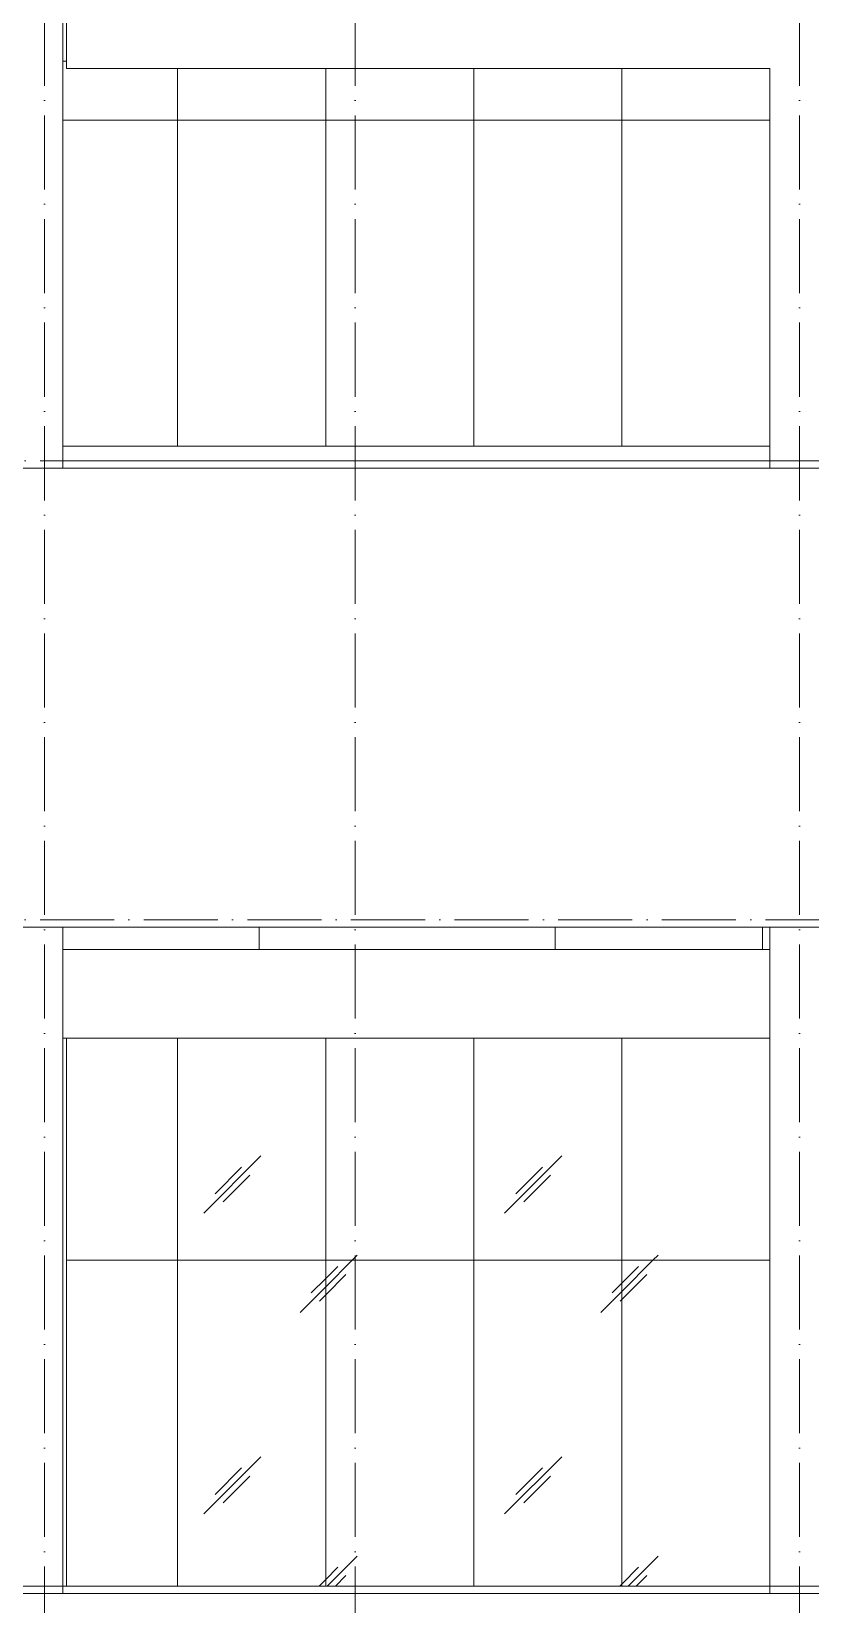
# Model space of a CAD drawing. Header units: millimetres. Extents: x -8482 to 130249, y -7482 to 93550.
# Drawn here: x 6262 to 11525, y 10875 to 21500 of the extents above; entities that cross this region are included whole.
import ezdxf

# ---------------------------------------------------------------- set-up
doc = ezdxf.new("R2010")
doc.units = ezdxf.units.MM
doc.linetypes.add('Grid Line', pattern=[14, 10, -2, 0, -2])
for name, color, linetype, lineweight in [('KINH', 152, 'Continuous', 5), ('NET CAT', 3, 'Continuous', 5), ('NET CATConcrete', 3, 'Continuous', 5), ('NET-THAY', 2, 'Continuous', 9), ('TRUC', 225, 'Continuous', 5)]:
    doc.layers.add(name, color=color, linetype=linetype, lineweight=lineweight)
pattern_1 = [(45, (19748.1, 1401.6), (0, 2032), [253.6, -2620.09]), (45, (19693, 1456.7), (0, 2032), [253.6, -2620.09]), (45, (19617, 1325.7), (0, 2032), [546.2, -2327.48]), (45, (18366.3, 2763), (0, 2032), [253.6, -2620.09]), (45, (18311.2, 2818.2), (0, 2032), [253.6, -2620.09]), (45, (18235.3, 2687.1), (0, 2032), [546.2, -2327.48])]

# ---------------------------------------------------------------- blocks, each defined once
blk = doc.blocks.new('System Panel - Glazed-V166-MẶT ĐỨNG TRỤC A-Q')
at = {"layer": 'KINH'}
h = blk.add_hatch(dxfattribs=at)
h.set_pattern_fill('FP_6', color=256, style=0, pattern_type=2)
h.set_pattern_definition(pattern_1)
h.paths.add_polyline_path([(11109, 11000), (11250, 11000), (11250, 13200), (10250, 13200), (10250, 11000)], flags=0)
at = {"layer": 'KINH', "color": 10}
for p, q in [((11250, 13200), (10250, 13200)), ((10250, 13200), (10250, 11000))]:
    blk.add_line(p, q, dxfattribs=at)
blk = doc.blocks.new('System Panel - Glazed-V167-MẶT ĐỨNG TRỤC A-Q')
at = {"layer": 'KINH'}
h = blk.add_hatch(dxfattribs=at)
h.set_pattern_fill('FP_6', color=256, style=0, pattern_type=2)
h.set_pattern_definition(pattern_1)
h.paths.add_polyline_path([(10250, 11000), (10250, 13200), (9250, 13200), (9250, 11000)], flags=0)
at = {"layer": 'KINH', "color": 10}
for p, q in [((10250, 13200), (9250, 13200)), ((9250, 13200), (9250, 11000)), ((10250, 11000), (10250, 13200))]:
    blk.add_line(p, q, dxfattribs=at)
blk = doc.blocks.new('System Panel - Glazed-V168-MẶT ĐỨNG TRỤC A-Q')
at = {"layer": 'KINH'}
h = blk.add_hatch(dxfattribs=at)
h.set_pattern_fill('FP_6', color=256, style=0, pattern_type=2)
h.set_pattern_definition(pattern_1)
h.paths.add_polyline_path([(9250, 11000), (9250, 13200), (8250, 13200), (8250, 11000)], flags=0)
at = {"layer": 'KINH', "color": 10}
for p, q in [((9250, 13200), (8250, 13200)), ((8250, 13200), (8250, 11000)), ((9250, 11000), (9250, 13200))]:
    blk.add_line(p, q, dxfattribs=at)
blk = doc.blocks.new('System Panel - Glazed-V169-MẶT ĐỨNG TRỤC A-Q')
at = {"layer": 'KINH'}
h = blk.add_hatch(dxfattribs=at)
h.set_pattern_fill('FP_6', color=256, style=0, pattern_type=2)
h.set_pattern_definition(pattern_1)
h.paths.add_polyline_path([(8250, 11000), (8250, 13200), (7250, 13200), (7250, 11000)], flags=0)
at = {"layer": 'KINH', "color": 10}
for p, q in [((8250, 13200), (7250, 13200)), ((7250, 13200), (7250, 11000)), ((8250, 11000), (8250, 13200))]:
    blk.add_line(p, q, dxfattribs=at)
blk = doc.blocks.new('System Panel - Glazed-562346-MẶT ĐỨNG TRỤC A-Q')
at = {"layer": 'KINH', "color": 10}
for p, q in [((7250, 13200), (6500, 13200)), ((6500, 13200), (6500, 11000)), ((7250, 11000), (7250, 13200))]:
    blk.add_line(p, q, dxfattribs=at)
blk = doc.blocks.new('System Panel - Glazed-V180-MẶT ĐỨNG TRỤC A-Q')
at = {"layer": 'KINH'}
h = blk.add_hatch(dxfattribs=at)
h.set_pattern_fill('FP_6', color=256, style=0, pattern_type=2)
h.set_pattern_definition(pattern_1)
h.paths.add_polyline_path([(11109, 13200), (11250, 13200), (11250, 14700), (10250, 14700), (10250, 13200)], flags=0)
at = {"layer": 'KINH', "color": 10}
for p, q in [((10250, 14700), (10250, 13200)), ((10250, 13200), (11250, 13200))]:
    blk.add_line(p, q, dxfattribs=at)
blk = doc.blocks.new('System Panel - Glazed-V181-MẶT ĐỨNG TRỤC A-Q')
at = {"layer": 'KINH'}
h = blk.add_hatch(dxfattribs=at)
h.set_pattern_fill('FP_6', color=256, style=0, pattern_type=2)
h.set_pattern_definition(pattern_1)
h.paths.add_polyline_path([(10250, 13200), (10250, 14700), (9250, 14700), (9250, 13200)], flags=0)
at = {"layer": 'KINH', "color": 10}
for p, q in [((9250, 14700), (9250, 13200)), ((10250, 13200), (10250, 14700)), ((9250, 13200), (10250, 13200))]:
    blk.add_line(p, q, dxfattribs=at)
blk = doc.blocks.new('System Panel - Glazed-V182-MẶT ĐỨNG TRỤC A-Q')
at = {"layer": 'KINH'}
h = blk.add_hatch(dxfattribs=at)
h.set_pattern_fill('FP_6', color=256, style=0, pattern_type=2)
h.set_pattern_definition(pattern_1)
h.paths.add_polyline_path([(9250, 13200), (9250, 14700), (8250, 14700), (8250, 13200)], flags=0)
at = {"layer": 'KINH', "color": 10}
for p, q in [((8250, 14700), (8250, 13200)), ((9250, 13200), (9250, 14700)), ((8250, 13200), (9250, 13200))]:
    blk.add_line(p, q, dxfattribs=at)
blk = doc.blocks.new('System Panel - Glazed-V183-MẶT ĐỨNG TRỤC A-Q')
at = {"layer": 'KINH'}
h = blk.add_hatch(dxfattribs=at)
h.set_pattern_fill('FP_6', color=256, style=0, pattern_type=2)
h.set_pattern_definition(pattern_1)
h.paths.add_polyline_path([(8250, 13200), (8250, 14700), (7250, 14700), (7250, 13200)], flags=0)
at = {"layer": 'KINH', "color": 10}
for p, q in [((7250, 14700), (7250, 13200)), ((8250, 13200), (8250, 14700)), ((7250, 13200), (8250, 13200))]:
    blk.add_line(p, q, dxfattribs=at)
blk = doc.blocks.new('System Panel - Glazed-610732-MẶT ĐỨNG TRỤC A-Q')
at = {"layer": 'KINH', "color": 10}
for p, q in [((6500, 14700), (6500, 13200)), ((7250, 13200), (7250, 14700)), ((6500, 13200), (7250, 13200))]:
    blk.add_line(p, q, dxfattribs=at)
blk = doc.blocks.new('ALC1807-ASCENT PLAZA-TANG 1_2_rvt-1-MẶT ĐỨNG TRỤC A-Q')
at = {"color": 90, "lineweight": 15}
for p, q in [((14823, 18550), (0, 18550)), ((0, 15450), (14823, 15450))]:
    blk.add_line(p, q, dxfattribs=at)
at = {"layer": 'NET-THAY', "color": 7}
for p, q in [((0, 11000), (14824, 11000)), ((14824, 10950), (0, 10950))]:
    blk.add_line(p, q, dxfattribs=at)
at = {"color": 250, "lineweight": 15}
for name in ['System Panel - Glazed-610732-MẶT ĐỨNG TRỤC A-Q', 'System Panel - Glazed-V183-MẶT ĐỨNG TRỤC A-Q', 'System Panel - Glazed-V182-MẶT ĐỨNG TRỤC A-Q', 'System Panel - Glazed-V181-MẶT ĐỨNG TRỤC A-Q', 'System Panel - Glazed-V180-MẶT ĐỨNG TRỤC A-Q', 'System Panel - Glazed-562346-MẶT ĐỨNG TRỤC A-Q', 'System Panel - Glazed-V169-MẶT ĐỨNG TRỤC A-Q', 'System Panel - Glazed-V168-MẶT ĐỨNG TRỤC A-Q', 'System Panel - Glazed-V167-MẶT ĐỨNG TRỤC A-Q', 'System Panel - Glazed-V166-MẶT ĐỨNG TRỤC A-Q']:
    blk.add_blockref(name, (0, 0), dxfattribs=at)
blk = doc.blocks.new('System Panel - Glazed-829545-MẶT ĐỨNG TRỤC A-Q')
at = {"layer": 'KINH', "color": 10}
for p, q in [((11250, 20900), (10250, 20900)), ((10250, 20900), (10250, 18700))]:
    blk.add_line(p, q, dxfattribs=at)
blk = doc.blocks.new('System Panel - Glazed-V273-MẶT ĐỨNG TRỤC A-Q')
at = {"layer": 'KINH', "color": 10}
for p, q in [((10250, 20900), (9250, 20900)), ((9250, 20900), (9250, 18700)), ((10250, 18700), (10250, 20900))]:
    blk.add_line(p, q, dxfattribs=at)
blk = doc.blocks.new('System Panel - Glazed-988018-MẶT ĐỨNG TRỤC A-Q')
at = {"layer": 'KINH', "color": 10}
for p, q in [((7250, 20900), (6475, 20900)), ((7250, 18700), (7250, 20900))]:
    blk.add_line(p, q, dxfattribs=at)
blk = doc.blocks.new('System Panel - Glazed-987946-MẶT ĐỨNG TRỤC A-Q')
at = {"layer": 'KINH', "color": 10}
for p, q in [((10250, 21250), (10250, 20900)), ((10250, 20900), (11250, 20900))]:
    blk.add_line(p, q, dxfattribs=at)
blk = doc.blocks.new('System Panel - Glazed-V276-MẶT ĐỨNG TRỤC A-Q')
at = {"layer": 'KINH', "color": 10}
for p, q in [((9250, 21250), (9250, 20900)), ((10250, 20900), (10250, 21250)), ((9250, 20900), (10250, 20900))]:
    blk.add_line(p, q, dxfattribs=at)
blk = doc.blocks.new('System Panel - Glazed-988019-MẶT ĐỨNG TRỤC A-Q')
at = {"layer": 'KINH', "color": 10}
for p, q in [((6500, 21300), (6475, 21300)), ((7250, 20900), (7250, 21250)), ((6475, 20900), (7250, 20900))]:
    blk.add_line(p, q, dxfattribs=at)
blk = doc.blocks.new('ALC1807-ASCENT PLAZA-TANG DIEN HINH_rvt-1-MẶT ĐỨNG TRỤC A-Q')
at = {"layer": 'NET-THAY', "color": 250, "lineweight": 15}
for p, q in [((11250, 18700), (6475, 18700)), ((6475, 18700), (6475, 18550)), ((11250, 18550), (11250, 18700))]:
    blk.add_line(p, q, dxfattribs=at)
at = {"layer": 'NET-THAY', "color": 7}
for p, q in [((6475, 18600), (11250, 18600)), ((6475, 18550), (6475, 18600)), ((11250, 18600), (11250, 18550))]:
    blk.add_line(p, q, dxfattribs=at)
at = {"color": 250, "lineweight": 15}
for name, p in [('System Panel - Glazed-988019-MẶT ĐỨNG TRỤC A-Q', (0, 0)), ('System Panel - Glazed-V276-MẶT ĐỨNG TRỤC A-Q', (-2000, 0)), ('System Panel - Glazed-V276-MẶT ĐỨNG TRỤC A-Q', (-1000, 0)), ('System Panel - Glazed-V276-MẶT ĐỨNG TRỤC A-Q', (0, 0)), ('System Panel - Glazed-987946-MẶT ĐỨNG TRỤC A-Q', (0, 0)), ('System Panel - Glazed-988018-MẶT ĐỨNG TRỤC A-Q', (0, 0)), ('System Panel - Glazed-V273-MẶT ĐỨNG TRỤC A-Q', (-2000, 0)), ('System Panel - Glazed-V273-MẶT ĐỨNG TRỤC A-Q', (-1000, 0)), ('System Panel - Glazed-V273-MẶT ĐỨNG TRỤC A-Q', (0, 0)), ('System Panel - Glazed-829545-MẶT ĐỨNG TRỤC A-Q', (0, 0))]:
    blk.add_blockref(name, p, dxfattribs=at)

msp = doc.modelspace()

# ---------------------------------------------------------------- linework, layer by layer
at = {"layer": 'NET CAT'}
for p, q in [((6474.9, 18550), (6474.9, 21700)), ((11249.9, 21250), (11249.9, 18550)), ((6474.9, 10950), (6474.9, 15450)), ((7799.9, 15450), (7799.9, 15300)), ((9799.9, 15300), (9799.9, 15450)), ((11199.9, 15450), (11199.9, 15300)), ((11249.9, 15450), (11249.9, 10950)), ((6174.9, 10950), (6474.9, 10950)), ((11249.9, 10950), (11599.9, 10950))]:
    msp.add_line(p, q, dxfattribs=at)
at = {"layer": 'NET CATConcrete'}
for p, q in [((6499.9, 21700), (6499.9, 21250)), ((11249.9, 21250), (6499.9, 21250)), ((6474.9, 15300), (6499.9, 15300)), ((6474.9, 15300), (6474.9, 14700)), ((6499.9, 15300), (11249.9, 15300)), ((11249.9, 14700), (11249.9, 15300)), ((6474.9, 14700), (6499.9, 14700)), ((6499.9, 14700), (11249.9, 14700))]:
    msp.add_line(p, q, dxfattribs=at)
at = {"layer": 'NET-THAY'}
msp.add_line((-0.1, 10950), (15961, 10950), dxfattribs=at)
at = {"layer": 'TRUC', "linetype": 'Grid Line', "ltscale": 50}
for p, q in [((6349.9, -6170.4), (6349.9, 93540.4)), ((8449.9, -6170.4), (8449.9, 93540.4)), ((11449.9, -6170.4), (11449.9, 93540.4)), ((-8381.6, 18600), (51521, 18600)), ((-8381.6, 15500), (51521, 15500)), ((-8381.6, 11000), (51521, 11000))]:
    msp.add_line(p, q, dxfattribs=at)

# ---------------------------------------------------------------- block references
at = {"lineweight": 5}
for name in ['ALC1807-ASCENT PLAZA-TANG DIEN HINH_rvt-1-MẶT ĐỨNG TRỤC A-Q', 'ALC1807-ASCENT PLAZA-TANG 1_2_rvt-1-MẶT ĐỨNG TRỤC A-Q']:
    msp.add_blockref(name, (0, 0), dxfattribs=at)

doc.saveas('drawing.dxf')
